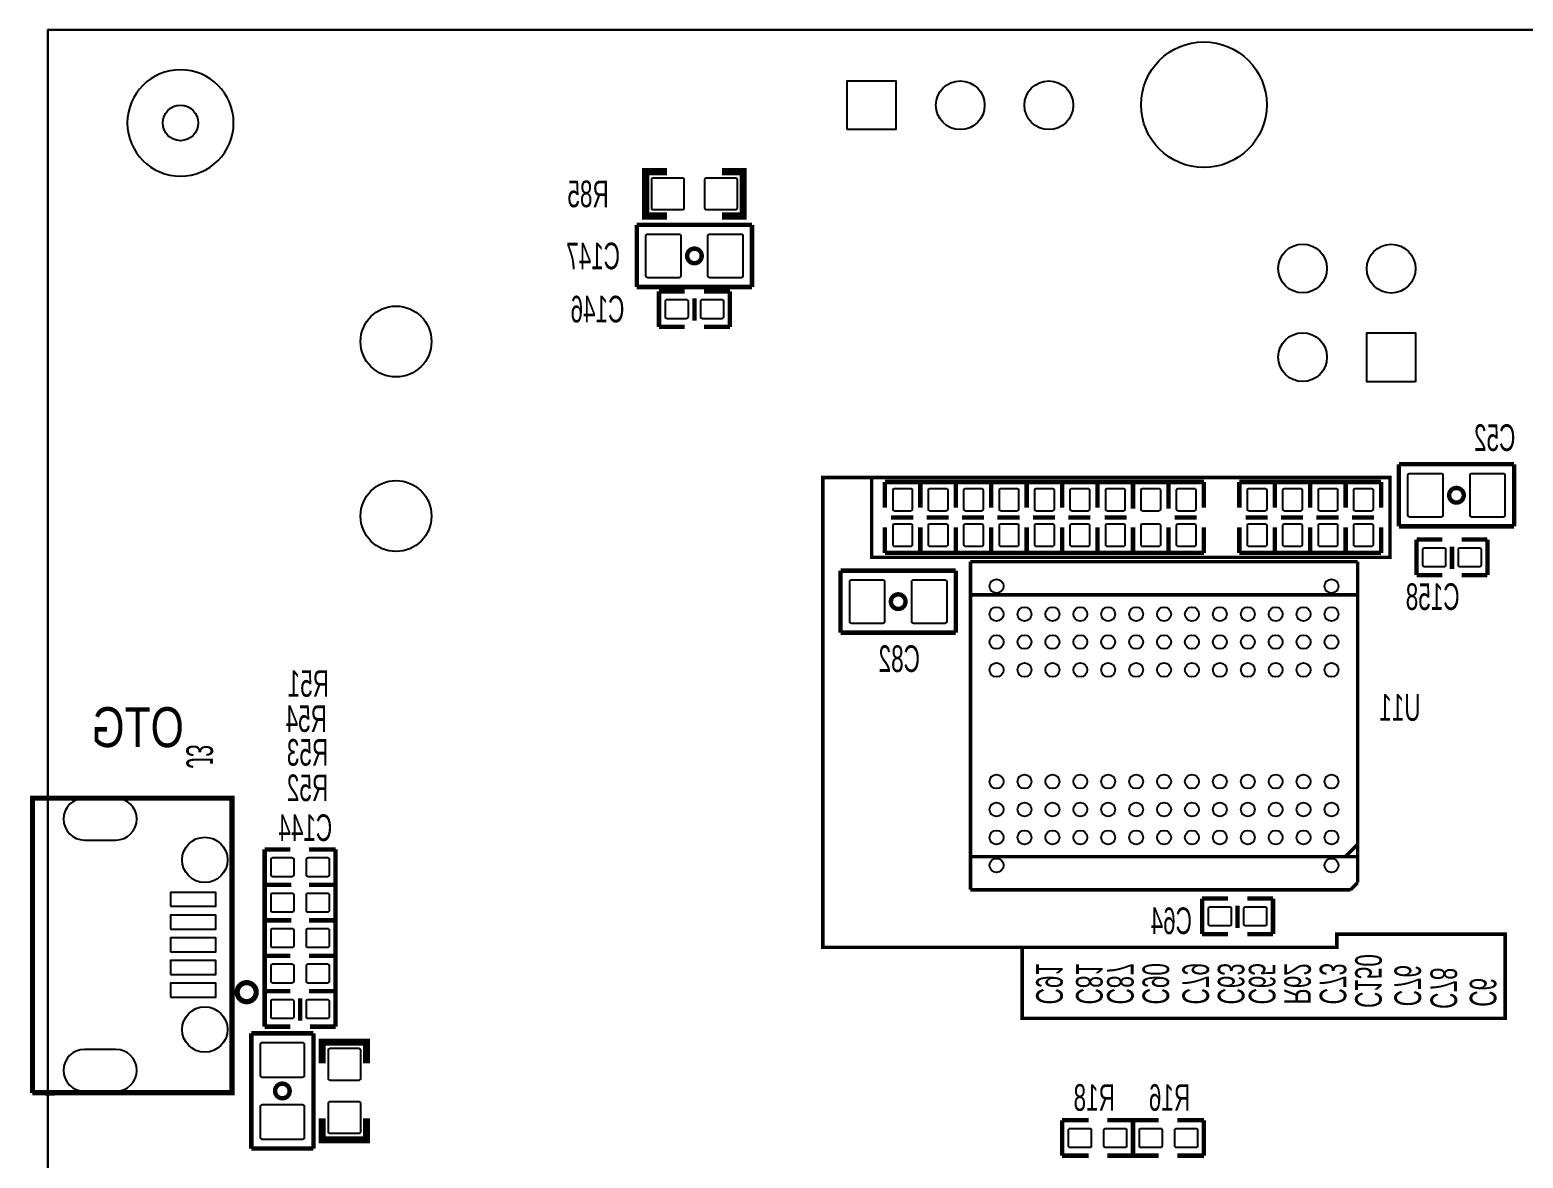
# Model space of a CAD drawing. Extents: x -1 to 126, y -1 to 52.
# Drawn here: x -0.51 to 42.29, y 20.12 to 52.45 of the extents above; entities that cross this region are included whole.
import ezdxf
from ezdxf.enums import TextEntityAlignment as Align

# ---------------------------------------------------------------- set-up
doc = ezdxf.new("R2010")
doc.units = 0
doc.layers.add('123', color=6, linetype='CONTINUOUS')

msp = doc.modelspace()

# ---------------------------------------------------------------- linework, layer by layer
at = {"layer": '123'}
msp.add_lwpolyline([(117.014244, 34.758122), (117.014244, 48.557942), (124.664216, 48.557942), (124.664216, 52.451), (0, 52.451), (0, 0)], dxfattribs=at)
for points in [[(0, 52.451), (124.664216, 52.451), (124.664216, 48.557942), (117.014244, 48.557942), (117.014244, 34.758122), (124.664216, 34.758122), (124.664216, 31.557976), (125.090174, 31.557976), (125.090174, 0), (0, 0)], [(22.918674, 49.5935), (22.918674, 50.9905), (24.315674, 50.9905), (24.315674, 49.5935)], [(39.208964, 42.370502), (37.811964, 42.370502), (37.811964, 43.767502), (39.208964, 43.767502)], [(3.523234, 27.338147), (4.823206, 27.338147), (4.823206, 27.738197), (3.523234, 27.738197)], [(3.523234, 26.688161), (4.823206, 26.688161), (4.823206, 27.088211), (3.523234, 27.088211)], [(3.523234, 26.038175), (4.823206, 26.038175), (4.823206, 26.438225), (3.523234, 26.438225)], [(3.523234, 25.388189), (4.823206, 25.388189), (4.823206, 25.788239), (3.523234, 25.788239)], [(3.523234, 24.738203), (4.823206, 24.738203), (4.823206, 25.138253), (3.523234, 25.138253)]]:
    msp.add_lwpolyline(points, close=True, dxfattribs=at)
for points in [[(5.329174, 49.784, 1), (2.281174, 49.784, 1)], [(18.18513, 47.292006), (17.365218, 47.292006, -0.414214), (17.31518, 47.342044), (17.31518, 48.161956, -0.414214), (17.365218, 48.211994), (18.18513, 48.211994, -0.414214), (18.235168, 48.161956), (18.235168, 47.342044, -0.414214), (18.18513, 47.292006)], [(19.70913, 47.292006), (18.889218, 47.292006, -0.414214), (18.83918, 47.342044), (18.83918, 48.161956, -0.414214), (18.889218, 48.211994), (19.70913, 48.211994, -0.414214), (19.759168, 48.161956), (19.759168, 47.342044, -0.414214), (19.70913, 47.292006)], [(18.098262, 45.348906), (17.198086, 45.348906, -0.414214), (17.148048, 45.398944), (17.148048, 46.549056, -0.414214), (17.198086, 46.599094), (18.098262, 46.599094, -0.414214), (18.1483, 46.549056), (18.1483, 45.398944, -0.414214), (18.098262, 45.348906)], [(19.876262, 45.348906), (18.976086, 45.348906, -0.414214), (18.926048, 45.398944), (18.926048, 46.549056, -0.414214), (18.976086, 46.599094), (19.876262, 46.599094, -0.414214), (19.9263, 46.549056), (19.9263, 45.398944, -0.414214), (19.876262, 45.348906)], [(17.754092, 44.725082), (18.304256, 44.725082, -0.414214), (18.354294, 44.675044), (18.354294, 44.224956, -0.414214), (18.304256, 44.174918), (17.754092, 44.174918, -0.414214), (17.704054, 44.224956), (17.704054, 44.675044, -0.414214), (17.754092, 44.725082)], [(18.770092, 44.725082), (19.320256, 44.725082, -0.414214), (19.370294, 44.675044), (19.370294, 44.224956, -0.414214), (19.320256, 44.174918), (18.770092, 44.174918, -0.414214), (18.720054, 44.224956), (18.720054, 44.675044, -0.414214), (18.770092, 44.725082)], [(39.042086, 39.741094), (39.942262, 39.741094, -0.414214), (39.9923, 39.691056), (39.9923, 38.540944, -0.414214), (39.942262, 38.490906), (39.042086, 38.490906, -0.414214), (38.992048, 38.540944), (38.992048, 39.691056, -0.414214), (39.042086, 39.741094)], [(40.820086, 39.741094), (41.720262, 39.741094, -0.414214), (41.7703, 39.691056), (41.7703, 38.540944, -0.414214), (41.720262, 38.490906), (40.820086, 38.490906, -0.414214), (40.770048, 38.540944), (40.770048, 39.691056, -0.414214), (40.820086, 39.741094)], [(24.781256, 39.264082), (24.781256, 38.713918, -0.414214), (24.731218, 38.66388), (24.28113, 38.66388, -0.414214), (24.231092, 38.713918), (24.231092, 39.264082, -0.414214), (24.28113, 39.31412), (24.731218, 39.31412, -0.414214), (24.781256, 39.264082)], [(25.797256, 39.264082), (25.797256, 38.713918, -0.414214), (25.747218, 38.66388), (25.29713, 38.66388, -0.414214), (25.247092, 38.713918), (25.247092, 39.264082, -0.414214), (25.29713, 39.31412), (25.747218, 39.31412, -0.414214), (25.797256, 39.264082)], [(26.813256, 39.264082), (26.813256, 38.713918, -0.414214), (26.763218, 38.66388), (26.31313, 38.66388, -0.414214), (26.263092, 38.713918), (26.263092, 39.264082, -0.414214), (26.31313, 39.31412), (26.763218, 39.31412, -0.414214), (26.813256, 39.264082)], [(27.829256, 39.264082), (27.829256, 38.713918, -0.414214), (27.779218, 38.66388), (27.32913, 38.66388, -0.414214), (27.279092, 38.713918), (27.279092, 39.264082, -0.414214), (27.32913, 39.31412), (27.779218, 39.31412, -0.414214), (27.829256, 39.264082)], [(28.845256, 39.264082), (28.845256, 38.713918, -0.414214), (28.795218, 38.66388), (28.34513, 38.66388, -0.414214), (28.295092, 38.713918), (28.295092, 39.264082, -0.414214), (28.34513, 39.31412), (28.795218, 39.31412, -0.414214), (28.845256, 39.264082)], [(29.861256, 39.264082), (29.861256, 38.713918, -0.414214), (29.811218, 38.66388), (29.36113, 38.66388, -0.414214), (29.311092, 38.713918), (29.311092, 39.264082, -0.414214), (29.36113, 39.31412), (29.811218, 39.31412, -0.414214), (29.861256, 39.264082)], [(30.327092, 38.713918), (30.327092, 39.264082, -0.414214), (30.37713, 39.31412), (30.827218, 39.31412, -0.414214), (30.877256, 39.264082), (30.877256, 38.713918, -0.414214), (30.827218, 38.66388), (30.37713, 38.66388, -0.414214), (30.327092, 38.713918)], [(31.893256, 39.264082), (31.893256, 38.713918, -0.414214), (31.843218, 38.66388), (31.39313, 38.66388, -0.414214), (31.343092, 38.713918), (31.343092, 39.264082, -0.414214), (31.39313, 39.31412), (31.843218, 39.31412, -0.414214), (31.893256, 39.264082)], [(32.909256, 39.264082), (32.909256, 38.713918, -0.414214), (32.859218, 38.66388), (32.40913, 38.66388, -0.414214), (32.359092, 38.713918), (32.359092, 39.264082, -0.414214), (32.40913, 39.31412), (32.859218, 39.31412, -0.414214), (32.909256, 39.264082)], [(34.941256, 39.264082), (34.941256, 38.713918, -0.414214), (34.891218, 38.66388), (34.44113, 38.66388, -0.414214), (34.391092, 38.713918), (34.391092, 39.264082, -0.414214), (34.44113, 39.31412), (34.891218, 39.31412, -0.414214), (34.941256, 39.264082)], [(35.957256, 39.264082), (35.957256, 38.713918, -0.414214), (35.907218, 38.66388), (35.45713, 38.66388, -0.414214), (35.407092, 38.713918), (35.407092, 39.264082, -0.414214), (35.45713, 39.31412), (35.907218, 39.31412, -0.414214), (35.957256, 39.264082)], [(36.973256, 39.264082), (36.973256, 38.713918, -0.414214), (36.923218, 38.66388), (36.47313, 38.66388, -0.414214), (36.423092, 38.713918), (36.423092, 39.264082, -0.414214), (36.47313, 39.31412), (36.923218, 39.31412, -0.414214), (36.973256, 39.264082)], [(37.989256, 39.264082), (37.989256, 38.713918, -0.414214), (37.939218, 38.66388), (37.48913, 38.66388, -0.414214), (37.439092, 38.713918), (37.439092, 39.264082, -0.414214), (37.48913, 39.31412), (37.939218, 39.31412, -0.414214), (37.989256, 39.264082)], [(24.781256, 38.248082), (24.781256, 37.697918, -0.414214), (24.731218, 37.64788), (24.28113, 37.64788, -0.414214), (24.231092, 37.697918), (24.231092, 38.248082, -0.414214), (24.28113, 38.29812), (24.731218, 38.29812, -0.414214), (24.781256, 38.248082)], [(25.797256, 38.248082), (25.797256, 37.697918, -0.414214), (25.747218, 37.64788), (25.29713, 37.64788, -0.414214), (25.247092, 37.697918), (25.247092, 38.248082, -0.414214), (25.29713, 38.29812), (25.747218, 38.29812, -0.414214), (25.797256, 38.248082)], [(26.813256, 38.248082), (26.813256, 37.697918, -0.414214), (26.763218, 37.64788), (26.31313, 37.64788, -0.414214), (26.263092, 37.697918), (26.263092, 38.248082, -0.414214), (26.31313, 38.29812), (26.763218, 38.29812, -0.414214), (26.813256, 38.248082)], [(27.829256, 38.248082), (27.829256, 37.697918, -0.414214), (27.779218, 37.64788), (27.32913, 37.64788, -0.414214), (27.279092, 37.697918), (27.279092, 38.248082, -0.414214), (27.32913, 38.29812), (27.779218, 38.29812, -0.414214), (27.829256, 38.248082)], [(28.845256, 38.248082), (28.845256, 37.697918, -0.414214), (28.795218, 37.64788), (28.34513, 37.64788, -0.414214), (28.295092, 37.697918), (28.295092, 38.248082, -0.414214), (28.34513, 38.29812), (28.795218, 38.29812, -0.414214), (28.845256, 38.248082)], [(29.861256, 38.248082), (29.861256, 37.697918, -0.414214), (29.811218, 37.64788), (29.36113, 37.64788, -0.414214), (29.311092, 37.697918), (29.311092, 38.248082, -0.414214), (29.36113, 38.29812), (29.811218, 38.29812, -0.414214), (29.861256, 38.248082)], [(30.327092, 37.697918), (30.327092, 38.248082, -0.414214), (30.37713, 38.29812), (30.827218, 38.29812, -0.414214), (30.877256, 38.248082), (30.877256, 37.697918, -0.414214), (30.827218, 37.64788), (30.37713, 37.64788, -0.414214), (30.327092, 37.697918)], [(31.893256, 38.248082), (31.893256, 37.697918, -0.414214), (31.843218, 37.64788), (31.39313, 37.64788, -0.414214), (31.343092, 37.697918), (31.343092, 38.248082, -0.414214), (31.39313, 38.29812), (31.843218, 38.29812, -0.414214), (31.893256, 38.248082)], [(32.909256, 38.248082), (32.909256, 37.697918, -0.414214), (32.859218, 37.64788), (32.40913, 37.64788, -0.414214), (32.359092, 37.697918), (32.359092, 38.248082, -0.414214), (32.40913, 38.29812), (32.859218, 38.29812, -0.414214), (32.909256, 38.248082)], [(34.941256, 38.248082), (34.941256, 37.697918, -0.414214), (34.891218, 37.64788), (34.44113, 37.64788, -0.414214), (34.391092, 37.697918), (34.391092, 38.248082, -0.414214), (34.44113, 38.29812), (34.891218, 38.29812, -0.414214), (34.941256, 38.248082)], [(35.957256, 38.248082), (35.957256, 37.697918, -0.414214), (35.907218, 37.64788), (35.45713, 37.64788, -0.414214), (35.407092, 37.697918), (35.407092, 38.248082, -0.414214), (35.45713, 38.29812), (35.907218, 38.29812, -0.414214), (35.957256, 38.248082)], [(36.973256, 38.248082), (36.973256, 37.697918, -0.414214), (36.923218, 37.64788), (36.47313, 37.64788, -0.414214), (36.423092, 37.697918), (36.423092, 38.248082, -0.414214), (36.47313, 38.29812), (36.923218, 38.29812, -0.414214), (36.973256, 38.248082)], [(37.989256, 38.248082), (37.989256, 37.697918, -0.414214), (37.939218, 37.64788), (37.48913, 37.64788, -0.414214), (37.439092, 37.697918), (37.439092, 38.248082, -0.414214), (37.48913, 38.29812), (37.939218, 38.29812, -0.414214), (37.989256, 38.248082)], [(39.471092, 37.613082), (40.021256, 37.613082, -0.414214), (40.071294, 37.563044), (40.071294, 37.112956, -0.414214), (40.021256, 37.062918), (39.471092, 37.062918, -0.414214), (39.421054, 37.112956), (39.421054, 37.563044, -0.414214), (39.471092, 37.613082)], [(40.487092, 37.613082), (41.037256, 37.613082, -0.414214), (41.087294, 37.563044), (41.087294, 37.112956, -0.414214), (41.037256, 37.062918), (40.487092, 37.062918, -0.414214), (40.437054, 37.112956), (40.437054, 37.563044, -0.414214), (40.487092, 37.613082)], [(23.040086, 36.693094), (23.940262, 36.693094, -0.414214), (23.9903, 36.643056), (23.9903, 35.492944, -0.414214), (23.940262, 35.442906), (23.040086, 35.442906, -0.414214), (22.990048, 35.492944), (22.990048, 36.643056, -0.414214), (23.040086, 36.693094)], [(24.818086, 36.693094), (25.718262, 36.693094, -0.414214), (25.7683, 36.643056), (25.7683, 35.492944, -0.414214), (25.718262, 35.442906), (24.818086, 35.442906, -0.414214), (24.768048, 35.492944), (24.768048, 36.643056, -0.414214), (24.818086, 36.693094)], [(1.95326, 30.43809), (1.053084, 30.43809, 1), (1.053084, 29.238194), (1.95326, 29.238194, 1)], [(7.001256, 28.185618), (6.451092, 28.185618, -0.414214), (6.401054, 28.235656), (6.401054, 28.685744, -0.414214), (6.451092, 28.735782), (7.001256, 28.735782, -0.414214), (7.051294, 28.685744), (7.051294, 28.235656, -0.414214), (7.001256, 28.185618)], [(8.017256, 28.185618), (7.467092, 28.185618, -0.414214), (7.417054, 28.235656), (7.417054, 28.685744, -0.414214), (7.467092, 28.735782), (8.017256, 28.735782, -0.414214), (8.067294, 28.685744), (8.067294, 28.235656, -0.414214), (8.017256, 28.185618)], [(6.451092, 27.719782), (7.001256, 27.719782, -0.414214), (7.051294, 27.669744), (7.051294, 27.219656, -0.414214), (7.001256, 27.169618), (6.451092, 27.169618, -0.414214), (6.401054, 27.219656), (6.401054, 27.669744, -0.414214), (6.451092, 27.719782)], [(7.467092, 27.719782), (8.017256, 27.719782, -0.414214), (8.067294, 27.669744), (8.067294, 27.219656, -0.414214), (8.017256, 27.169618), (7.467092, 27.169618, -0.414214), (7.417054, 27.219656), (7.417054, 27.669744, -0.414214), (7.467092, 27.719782)], [(33.324292, 27.326082), (33.874456, 27.326082, -0.414214), (33.924494, 27.276044), (33.924494, 26.825956, -0.414214), (33.874456, 26.775918), (33.324292, 26.775918, -0.414214), (33.274254, 26.825956), (33.274254, 27.276044, -0.414214), (33.324292, 27.326082)], [(34.340292, 27.326082), (34.890456, 27.326082, -0.414214), (34.940494, 27.276044), (34.940494, 26.825956, -0.414214), (34.890456, 26.775918), (34.340292, 26.775918, -0.414214), (34.290254, 26.825956), (34.290254, 27.276044, -0.414214), (34.340292, 27.326082)], [(7.001256, 26.153618), (6.451092, 26.153618, -0.414214), (6.401054, 26.203656), (6.401054, 26.653744, -0.414214), (6.451092, 26.703782), (7.001256, 26.703782, -0.414214), (7.051294, 26.653744), (7.051294, 26.203656, -0.414214), (7.001256, 26.153618)], [(8.017256, 26.153618), (7.467092, 26.153618, -0.414214), (7.417054, 26.203656), (7.417054, 26.653744, -0.414214), (7.467092, 26.703782), (8.017256, 26.703782, -0.414214), (8.067294, 26.653744), (8.067294, 26.203656, -0.414214), (8.017256, 26.153618)], [(7.001256, 25.137618), (6.451092, 25.137618, -0.414214), (6.401054, 25.187656), (6.401054, 25.637744, -0.414214), (6.451092, 25.687782), (7.001256, 25.687782, -0.414214), (7.051294, 25.637744), (7.051294, 25.187656, -0.414214), (7.001256, 25.137618)], [(8.017256, 25.137618), (7.467092, 25.137618, -0.414214), (7.417054, 25.187656), (7.417054, 25.637744, -0.414214), (7.467092, 25.687782), (8.017256, 25.687782, -0.414214), (8.067294, 25.637744), (8.067294, 25.187656, -0.414214), (8.017256, 25.137618)], [(6.451092, 24.671782), (7.001256, 24.671782, -0.414214), (7.051294, 24.621744), (7.051294, 24.171656, -0.414214), (7.001256, 24.121618), (6.451092, 24.121618, -0.414214), (6.401054, 24.171656), (6.401054, 24.621744, -0.414214), (6.451092, 24.671782)], [(7.467092, 24.671782), (8.017256, 24.671782, -0.414214), (8.067294, 24.621744), (8.067294, 24.171656, -0.414214), (8.017256, 24.121618), (7.467092, 24.121618, -0.414214), (7.417054, 24.171656), (7.417054, 24.621744, -0.414214), (7.467092, 24.671782)], [(1.95326, 23.238206), (1.053084, 23.238206, 1), (1.053084, 22.03831), (1.95326, 22.03831, 1)], [(6.10108, 22.486112), (6.10108, 23.386288, -0.414214), (6.151118, 23.436326), (7.30123, 23.436326, -0.414214), (7.351268, 23.386288), (7.351268, 22.486112, -0.414214), (7.30123, 22.436074), (6.151118, 22.436074, -0.414214), (6.10108, 22.486112)], [(8.04418, 22.399244), (8.04418, 23.219156, -0.414214), (8.094218, 23.269194), (8.91413, 23.269194, -0.414214), (8.964168, 23.219156), (8.964168, 22.399244, -0.414214), (8.91413, 22.349206), (8.094218, 22.349206, -0.414214), (8.04418, 22.399244)], [(6.10108, 20.708112), (6.10108, 21.608288, -0.414214), (6.151118, 21.658326), (7.30123, 21.658326, -0.414214), (7.351268, 21.608288), (7.351268, 20.708112, -0.414214), (7.30123, 20.658074), (6.151118, 20.658074, -0.414214), (6.10108, 20.708112)], [(8.04418, 20.875244), (8.04418, 21.695156, -0.414214), (8.094218, 21.745194), (8.91413, 21.745194, -0.414214), (8.964168, 21.695156), (8.964168, 20.875244, -0.414214), (8.91413, 20.825206), (8.094218, 20.825206, -0.414214), (8.04418, 20.875244)], [(29.311092, 20.976082), (29.861256, 20.976082, -0.414214), (29.911294, 20.926044), (29.911294, 20.475956, -0.414214), (29.861256, 20.425918), (29.311092, 20.425918, -0.414214), (29.261054, 20.475956), (29.261054, 20.926044, -0.414214), (29.311092, 20.976082)], [(30.327092, 20.976082), (30.877256, 20.976082, -0.414214), (30.927294, 20.926044), (30.927294, 20.475956, -0.414214), (30.877256, 20.425918), (30.327092, 20.425918, -0.414214), (30.277054, 20.475956), (30.277054, 20.926044, -0.414214), (30.327092, 20.976082)], [(31.893256, 20.425918), (31.343092, 20.425918, -0.414214), (31.293054, 20.475956), (31.293054, 20.926044, -0.414214), (31.343092, 20.976082), (31.893256, 20.976082, -0.414214), (31.943294, 20.926044), (31.943294, 20.475956, -0.414214), (31.893256, 20.425918)], [(32.909256, 20.425918), (32.359092, 20.425918, -0.414214), (32.309054, 20.475956), (32.309054, 20.926044, -0.414214), (32.359092, 20.976082), (32.909256, 20.976082, -0.414214), (32.959294, 20.926044), (32.959294, 20.475956, -0.414214), (32.909256, 20.425918)]]:
    msp.add_lwpolyline(points, format="xyb", close=True, dxfattribs=at)
for points, const_width in [([(17.749774, 48.387), (17.140174, 48.387), (17.140174, 47.117), (17.749774, 47.117)], 0.2032), ([(19.324574, 47.117), (19.934174, 47.117), (19.934174, 48.387), (19.324574, 48.387)], 0.2032), ([(16.886174, 45.085), (16.886174, 46.863)], 0.127), ([(16.886174, 46.863), (19.680174, 46.863)], 0.127), ([(20.188174, 46.863), (19.680174, 46.863)], 0.127), ([(20.188174, 45.085), (20.188174, 46.863)], 0.127), ([(17.394174, 45.085), (16.886174, 45.085)], 0.127), ([(17.394174, 45.085), (20.188174, 45.085)], 0.127), ([(17.521174, 44.958), (18.257774, 44.958)], 0.127), ([(17.521174, 43.942), (17.521174, 44.958)], 0.127), ([(19.553174, 44.958), (18.816574, 44.958)], 0.127), ([(19.553174, 43.942), (19.553174, 44.958)], 0.127), ([(18.537174, 44.1198), (18.537174, 44.7548)], 0.127), ([(18.257774, 43.942), (17.521174, 43.942)], 0.127), ([(18.816574, 43.942), (19.553174, 43.942)], 0.127), ([(41.524174, 40.005), (38.730174, 40.005)], 0.127), ([(38.730174, 40.005), (38.730174, 38.227)], 0.127), ([(41.524174, 40.005), (42.032174, 40.005)], 0.127), ([(42.032174, 40.005), (42.032174, 38.227)], 0.127), ([(23.617174, 39.624), (22.220174, 39.624), (22.220174, 26.162), (36.952174, 26.162), (36.952174, 26.543), (41.778174, 26.543), (41.778174, 24.13), (27.935174, 24.13), (27.935174, 26.162), (28.189174, 26.162)], 0.1016), ([(23.871174, 39.624), (38.476174, 39.624), (38.476174, 37.338), (23.617174, 37.338), (23.617174, 39.624), (23.998174, 39.624)], 0.1016), ([(23.998174, 39.497), (25.014174, 39.497)], 0.127), ([(23.998174, 38.7604), (23.998174, 39.497)], 0.127), ([(25.014174, 39.497), (25.014174, 38.7604)], 0.127), ([(25.014174, 39.497), (26.030174, 39.497)], 0.127), ([(25.014174, 38.7604), (25.014174, 39.497)], 0.127), ([(26.030174, 39.497), (27.046174, 39.497)], 0.127), ([(26.030174, 38.7604), (26.030174, 39.497)], 0.127), ([(26.030174, 39.497), (26.030174, 38.7604)], 0.127), ([(27.046174, 39.497), (27.046174, 38.7604)], 0.127), ([(27.046174, 39.497), (28.062174, 39.497)], 0.127), ([(27.046174, 38.7604), (27.046174, 39.497)], 0.127), ([(28.062174, 39.497), (28.062174, 38.7604)], 0.127), ([(28.062174, 39.497), (29.078174, 39.497)], 0.127), ([(28.062174, 38.7604), (28.062174, 39.497)], 0.127), ([(29.078174, 39.497), (29.078174, 38.7604)], 0.127), ([(29.078174, 39.497), (30.094174, 39.497)], 0.127), ([(29.078174, 38.7604), (29.078174, 39.497)], 0.127), ([(30.094174, 39.497), (30.094174, 38.7604)], 0.127), ([(31.110174, 39.497), (30.094174, 39.497)], 0.127), ([(30.094174, 39.497), (30.094174, 38.7604)], 0.127), ([(31.110174, 38.7604), (31.110174, 39.497)], 0.127), ([(31.110174, 39.497), (32.126174, 39.497)], 0.127), ([(31.110174, 38.735), (31.110174, 39.497)], 0.127), ([(32.126174, 39.497), (33.142174, 39.497)], 0.127), ([(32.126174, 38.7604), (32.126174, 39.497)], 0.127), ([(32.126174, 39.497), (32.126174, 38.735)], 0.127), ([(33.142174, 39.497), (33.142174, 38.7604)], 0.127), ([(34.158174, 39.497), (35.174174, 39.497)], 0.127), ([(34.158174, 38.7604), (34.158174, 39.497)], 0.127), ([(35.174174, 39.497), (35.174174, 38.7604)], 0.127), ([(35.174174, 39.497), (36.190174, 39.497)], 0.127), ([(35.174174, 38.7604), (35.174174, 39.497)], 0.127), ([(36.190174, 39.497), (36.190174, 38.7604)], 0.127), ([(36.190174, 39.497), (37.206174, 39.497)], 0.127), ([(36.190174, 38.7604), (36.190174, 39.497)], 0.127), ([(37.206174, 39.497), (38.222174, 39.497)], 0.127), ([(37.206174, 38.7604), (37.206174, 39.497)], 0.127), ([(37.206174, 39.497), (37.206174, 38.7604)], 0.127), ([(38.222174, 39.497), (38.222174, 38.7604)], 0.127), ([(24.175974, 38.481), (24.810974, 38.481)], 0.127), ([(25.191974, 38.481), (25.826974, 38.481)], 0.127), ([(26.207974, 38.481), (26.842974, 38.481)], 0.127), ([(27.223974, 38.481), (27.858974, 38.481)], 0.127), ([(28.239974, 38.481), (28.874974, 38.481)], 0.127), ([(29.255974, 38.481), (29.890974, 38.481)], 0.127), ([(30.932374, 38.481), (30.297374, 38.481)], 0.127), ([(32.303974, 38.481), (32.938974, 38.481)], 0.127), ([(34.335974, 38.481), (34.970974, 38.481)], 0.127), ([(35.351974, 38.481), (35.986974, 38.481)], 0.127), ([(36.367974, 38.481), (37.002974, 38.481)], 0.127), ([(37.383974, 38.481), (38.018974, 38.481)], 0.127), ([(23.998174, 38.2016), (23.998174, 37.465)], 0.127), ([(25.014174, 37.465), (25.014174, 38.2016)], 0.127), ([(25.014174, 38.2016), (25.014174, 37.465)], 0.127), ([(26.030174, 38.2016), (26.030174, 37.465)], 0.127), ([(26.030174, 37.465), (26.030174, 38.2016)], 0.127), ([(27.046174, 37.465), (27.046174, 38.2016)], 0.127), ([(27.046174, 38.2016), (27.046174, 37.465)], 0.127), ([(28.062174, 37.465), (28.062174, 38.2016)], 0.127), ([(28.062174, 38.2016), (28.062174, 37.465)], 0.127), ([(29.078174, 37.465), (29.078174, 38.2016)], 0.127), ([(29.078174, 38.2016), (29.078174, 37.465)], 0.127), ([(30.094174, 37.465), (30.094174, 38.2016)], 0.127), ([(30.094174, 37.465), (30.094174, 38.2016)], 0.127), ([(31.110174, 38.2016), (31.110174, 37.465)], 0.127), ([(31.110174, 38.2016), (31.110174, 37.465)], 0.127), ([(32.126174, 38.2016), (32.126174, 37.465)], 0.127), ([(32.126174, 37.465), (32.126174, 38.2016)], 0.127), ([(33.142174, 37.465), (33.142174, 38.2016)], 0.127), ([(34.158174, 38.2016), (34.158174, 37.465)], 0.127), ([(35.174174, 37.465), (35.174174, 38.2016)], 0.127), ([(35.174174, 38.2016), (35.174174, 37.465)], 0.127), ([(36.190174, 37.465), (36.190174, 38.2016)], 0.127), ([(36.190174, 38.2016), (36.190174, 37.465)], 0.127), ([(37.206174, 38.2016), (37.206174, 37.465)], 0.127), ([(37.206174, 37.465), (37.206174, 38.2016)], 0.127), ([(38.222174, 37.465), (38.222174, 38.2016)], 0.127), ([(38.730174, 38.227), (39.238174, 38.227)], 0.127), ([(42.032174, 38.227), (39.238174, 38.227)], 0.127), ([(39.238174, 37.846), (39.974774, 37.846)], 0.127), ([(39.238174, 36.83), (39.238174, 37.846)], 0.127), ([(40.254174, 37.0078), (40.254174, 37.6428)], 0.127), ([(41.270174, 37.846), (40.533574, 37.846)], 0.127), ([(41.270174, 36.83), (41.270174, 37.846)], 0.127), ([(23.998174, 37.465), (25.014174, 37.465)], 0.127), ([(25.014174, 37.465), (26.030174, 37.465)], 0.127), ([(26.030174, 37.465), (27.046174, 37.465)], 0.127), ([(37.549074, 37.212016), (26.449274, 37.212016)], 0.100076), ([(26.449274, 37.212016), (26.449274, 27.811984)], 0.100076), ([(27.046174, 37.465), (28.062174, 37.465)], 0.127), ([(28.062174, 37.465), (29.078174, 37.465)], 0.127), ([(29.078174, 37.465), (30.094174, 37.465)], 0.127), ([(31.110174, 37.465), (30.094174, 37.465)], 0.127), ([(31.110174, 37.465), (32.126174, 37.465)], 0.127), ([(32.126174, 37.465), (33.142174, 37.465)], 0.127), ([(34.158174, 37.465), (35.174174, 37.465)], 0.127), ([(35.174174, 37.465), (36.190174, 37.465)], 0.127), ([(36.190174, 37.465), (37.206174, 37.465)], 0.127), ([(37.206174, 37.465), (38.222174, 37.465)], 0.127), ([(37.549074, 28.011882), (37.549074, 37.212016)], 0.100076), ([(25.522174, 36.957), (22.728174, 36.957)], 0.127), ([(22.728174, 36.957), (22.728174, 35.179)], 0.127), ([(25.522174, 36.957), (26.030174, 36.957)], 0.127), ([(26.030174, 36.957), (26.030174, 35.179)], 0.127), ([(39.974774, 36.83), (39.238174, 36.83)], 0.127), ([(40.533574, 36.83), (41.270174, 36.83)], 0.127), ([(37.49929, 36.262056), (26.499058, 36.262056)], 0.100076), ([(22.728174, 35.179), (23.236174, 35.179)], 0.127), ([(26.030174, 35.179), (23.236174, 35.179)], 0.127), ([(0.2032, 21.988272), (-0.43688, 21.998178), (5.2832, 21.998178), (5.2832, 30.43809), (-0.43688, 30.43809), (-0.43688, 21.988272)], 0.150114), ([(37.549074, 29.111956), (37.199062, 28.761944)], 0.100076), ([(6.218174, 28.9687), (6.218174, 27.9527)], 0.127), ([(6.954774, 28.9687), (6.218174, 28.9687)], 0.127), ([(7.488174, 28.9687), (8.250174, 28.9687)], 0.127), ([(8.250174, 28.9687), (8.250174, 27.9527)], 0.127), ([(26.499058, 28.761944), (37.49929, 28.761944)], 0.100076), ([(6.218174, 27.9527), (6.954774, 27.9527)], 0.127), ([(6.218174, 27.9527), (6.980174, 27.9527)], 0.127), ([(6.218174, 26.9367), (6.218174, 27.9527)], 0.127), ([(8.250174, 27.9527), (7.488174, 27.9527)], 0.127), ([(8.250174, 27.9527), (7.513574, 27.9527)], 0.127), ([(8.250174, 26.9367), (8.250174, 27.9527)], 0.127), ([(26.449274, 27.811984), (37.349176, 27.811984)], 0.100076), ([(37.349176, 27.811984), (37.549074, 28.011882)], 0.100076), ([(33.091374, 27.559), (33.827974, 27.559)], 0.127), ([(33.091374, 26.543), (33.091374, 27.559)], 0.127), ([(34.107374, 26.7208), (34.107374, 27.3558)], 0.127), ([(35.123374, 27.559), (34.386774, 27.559)], 0.127), ([(35.123374, 26.543), (35.123374, 27.559)], 0.127), ([(6.218174, 26.9367), (6.218174, 25.9207)], 0.127), ([(6.954774, 26.9367), (6.218174, 26.9367)], 0.127), ([(6.980174, 26.9367), (6.218174, 26.9367)], 0.127), ([(7.488174, 26.9367), (8.250174, 26.9367)], 0.127), ([(7.513574, 26.9367), (8.250174, 26.9367)], 0.127), ([(8.250174, 26.9367), (8.250174, 25.9207)], 0.127), ([(33.827974, 26.543), (33.091374, 26.543)], 0.127), ([(34.386774, 26.543), (35.123374, 26.543)], 0.127), ([(6.218174, 25.9207), (6.218174, 24.9047)], 0.127), ([(6.954774, 25.9207), (6.218174, 25.9207)], 0.127), ([(6.218174, 25.9207), (6.954774, 25.9207)], 0.127), ([(7.488174, 25.9207), (8.250174, 25.9207)], 0.127), ([(8.250174, 25.9207), (7.488174, 25.9207)], 0.127), ([(8.250174, 25.9207), (8.250174, 24.9047)], 0.127), ([(6.218174, 24.9047), (6.954774, 24.9047)], 0.127), ([(6.218174, 23.8887), (6.218174, 24.9047)], 0.127), ([(6.218174, 24.9047), (6.954774, 24.9047)], 0.127), ([(8.250174, 24.9047), (7.488174, 24.9047)], 0.127), ([(8.250174, 24.9047), (7.513574, 24.9047)], 0.127), ([(8.250174, 23.8887), (8.250174, 24.9047)], 0.127), ([(7.234174, 24.0665), (7.234174, 24.7015)], 0.127), ([(5.837174, 23.1902), (5.837174, 23.6982)], 0.127), ([(5.837174, 23.6982), (7.615174, 23.6982)], 0.127), ([(6.954774, 23.8887), (6.218174, 23.8887)], 0.127), ([(7.513574, 23.8887), (8.250174, 23.8887)], 0.127), ([(7.615174, 23.6982), (7.615174, 20.9042)], 0.127), ([(9.139174, 22.8346), (9.139174, 23.4442), (7.869174, 23.4442), (7.869174, 22.8346)], 0.2032), ([(5.837174, 23.1902), (5.837174, 20.3962)], 0.127), ([(7.869174, 21.2598), (7.869174, 20.6502), (9.139174, 20.6502), (9.139174, 21.2598)], 0.2032), ([(29.078174, 21.209), (29.840174, 21.209)], 0.127), ([(29.078174, 20.193), (29.078174, 21.209)], 0.127), ([(31.110174, 21.209), (30.373574, 21.209)], 0.127), ([(31.110174, 21.209), (31.110174, 20.193)], 0.127), ([(31.846774, 21.209), (31.110174, 21.209)], 0.127), ([(31.110174, 20.193), (31.110174, 21.209)], 0.127), ([(32.380174, 21.209), (33.142174, 21.209)], 0.127), ([(33.142174, 21.209), (33.142174, 20.193)], 0.127), ([(7.615174, 20.3962), (7.615174, 20.9042)], 0.127), ([(5.837174, 20.3962), (7.615174, 20.3962)], 0.127), ([(29.840174, 20.193), (29.078174, 20.193)], 0.127), ([(30.373574, 20.193), (31.110174, 20.193)], 0.127), ([(31.110174, 20.193), (31.846774, 20.193)], 0.127), ([(33.142174, 20.193), (32.380174, 20.193)], 0.127)]:
    msp.add_lwpolyline(points, dxfattribs=dict(at, const_width=const_width))
for points, const_width in [([(18.746724, 45.974, 1), (18.327624, 45.974, 1)], 0.127), ([(40.590724, 39.116, 1), (40.171624, 39.116, 1)], 0.127), ([(24.588724, 36.068, 1), (24.169624, 36.068, 1)], 0.127), ([(5.976112, 24.878284, 1), (5.430012, 24.878284, 1)], 0.150114), ([(6.935724, 22.0472, 1), (6.516624, 22.0472, 1)], 0.127)]:
    msp.add_lwpolyline(points, format="xyb", close=True, dxfattribs=dict(at, const_width=const_width))
for centre, radius in [((33.141158, 50.30597), 1.799971), ((26.157174, 50.292), 0.6985), ((28.697174, 50.292), 0.6985), ((3.805174, 49.784), 0.508), ((35.970464, 45.613828), 0.6985), ((38.510464, 45.609002), 0.6985), ((9.983978, 43.521122), 1.016), ((35.970464, 43.073828), 0.6985), ((9.983978, 38.520878), 1.016), ((27.199082, 36.511992), 0.200025), ((36.799266, 36.511992), 0.200025), ((27.199082, 35.711892), 0.200025), ((27.999182, 35.711892), 0.200025), ((28.799282, 35.711892), 0.200025), ((29.599128, 35.711892), 0.200025), ((30.399228, 35.711892), 0.200025), ((31.199074, 35.711892), 0.200025), ((31.999174, 35.711892), 0.200025), ((32.799274, 35.711892), 0.200025), ((33.59912, 35.711892), 0.200025), ((34.39922, 35.711892), 0.200025), ((35.199066, 35.711892), 0.200025), ((35.999166, 35.711892), 0.200025), ((36.799266, 35.711892), 0.200025), ((27.199082, 34.912046), 0.200025), ((27.999182, 34.912046), 0.200025), ((28.799282, 34.912046), 0.200025), ((29.599128, 34.912046), 0.200025), ((30.399228, 34.912046), 0.200025), ((31.199074, 34.912046), 0.200025), ((31.999174, 34.912046), 0.200025), ((32.799274, 34.912046), 0.200025), ((33.59912, 34.912046), 0.200025), ((34.39922, 34.912046), 0.200025), ((35.199066, 34.912046), 0.200025), ((35.999166, 34.912046), 0.200025), ((36.799266, 34.912046), 0.200025), ((27.199082, 34.111946), 0.200025), ((27.999182, 34.111946), 0.200025), ((28.799282, 34.111946), 0.200025), ((29.599128, 34.111946), 0.200025), ((30.399228, 34.111946), 0.200025), ((31.199074, 34.111946), 0.200025), ((31.999174, 34.111946), 0.200025), ((32.799274, 34.111946), 0.200025), ((33.59912, 34.111946), 0.200025), ((34.39922, 34.111946), 0.200025), ((35.199066, 34.111946), 0.200025), ((35.999166, 34.111946), 0.200025), ((36.799266, 34.111946), 0.200025), ((27.199082, 30.912054), 0.200025), ((27.999182, 30.912054), 0.200025), ((28.799282, 30.912054), 0.200025), ((29.599128, 30.912054), 0.200025), ((30.399228, 30.912054), 0.200025), ((31.199074, 30.912054), 0.200025), ((31.999174, 30.912054), 0.200025), ((32.799274, 30.912054), 0.200025), ((33.59912, 30.912054), 0.200025), ((34.39922, 30.912054), 0.200025), ((35.199066, 30.912054), 0.200025), ((35.999166, 30.912054), 0.200025), ((36.799266, 30.912054), 0.200025), ((27.199082, 30.111954), 0.200025), ((27.999182, 30.111954), 0.200025), ((28.799282, 30.111954), 0.200025), ((29.599128, 30.111954), 0.200025), ((30.399228, 30.111954), 0.200025), ((31.199074, 30.111954), 0.200025), ((31.999174, 30.111954), 0.200025), ((32.799274, 30.111954), 0.200025), ((33.59912, 30.111954), 0.200025), ((34.39922, 30.111954), 0.200025), ((35.199066, 30.111954), 0.200025), ((35.999166, 30.111954), 0.200025), ((36.799266, 30.111954), 0.200025), ((4.503166, 28.668218), 0.649986), ((27.199082, 29.312108), 0.200025), ((27.999182, 29.312108), 0.200025), ((28.799282, 29.312108), 0.200025), ((29.599128, 29.312108), 0.200025), ((30.399228, 29.312108), 0.200025), ((31.199074, 29.312108), 0.200025), ((31.999174, 29.312108), 0.200025), ((32.799274, 29.312108), 0.200025), ((33.59912, 29.312108), 0.200025), ((34.39922, 29.312108), 0.200025), ((35.199066, 29.312108), 0.200025), ((35.999166, 29.312108), 0.200025), ((36.799266, 29.312108), 0.200025), ((27.199082, 28.512008), 0.200025), ((36.799266, 28.512008), 0.200025), ((4.503166, 23.808182), 0.649986)]:
    msp.add_circle(centre, radius, dxfattribs=at)

# ---------------------------------------------------------------- texts
at = {"layer": '123', "text_generation_flag": 2, "width": 0.633333}
msp.add_text('R85', height=0.762, dxfattribs=at).set_placement((15.489174, 47.371), align=Align.CENTER)
at = {"layer": '123', "text_generation_flag": 2}
for s, height, width, p in [('C147', 0.762, 0.633333, (16.403574, 45.593)), ('C146', 0.762, 0.633333, (16.530574, 44.069)), ('C52', 0.762, 0.633333, (42.070274, 40.386)), ('C158', 0.762, 0.633333, (40.470074, 35.830764)), ('C82', 0.762, 0.633333, (25.001474, 34.052764)), ('R51', 0.762, 0.633333, (8.061452, 33.342072)), ('U11', 0.762, 0.633333, (39.352474, 32.656018)), (' OTG', 1.143, 0.8, (4.240276, 31.900114)), ('R54', 0.762, 0.633333, (8.00227, 32.336232)), ('R53', 0.762, 0.633333, (8.0391, 31.369)), ('R52', 0.762, 0.633333, (8.0391, 30.353)), ('C144', 0.762, 0.633333, (8.1534, 29.21)), ('C64', 0.762, 0.633333, (32.799274, 26.543)), ('R18', 0.762, 0.633333, (30.589474, 21.479764)), ('R16', 0.762, 0.633333, (32.748474, 21.479764))]:
    msp.add_text(s, height=height, dxfattribs=dict(at, width=width)).set_placement(p)
at = {"layer": '123', "text_generation_flag": 2, "width": 0.633333}
for s, p in [('J3', (3.97383, 31.2928)), ('C90', (31.381192, 24.527002)), ('C65', (34.428938, 24.527002)), ('C150', (37.476938, 24.425402)), ('C91', (28.332938, 24.527002)), ('C81', (29.475938, 24.527002)), ('C87', (30.364938, 24.527002)), ('C79', (32.524192, 24.527002)), ('C63', (33.539938, 24.527002)), ('R62', (35.444938, 24.527002)), ('C73', (36.460938, 24.527002)), ('C76', (38.603174, 24.4729)), ('C78', (39.635938, 24.400002)), ('C6', (40.762174, 24.4602))]:
    msp.add_text(s, height=0.762, rotation=270, dxfattribs=at).set_placement(p)

doc.saveas('drawing.dxf')
